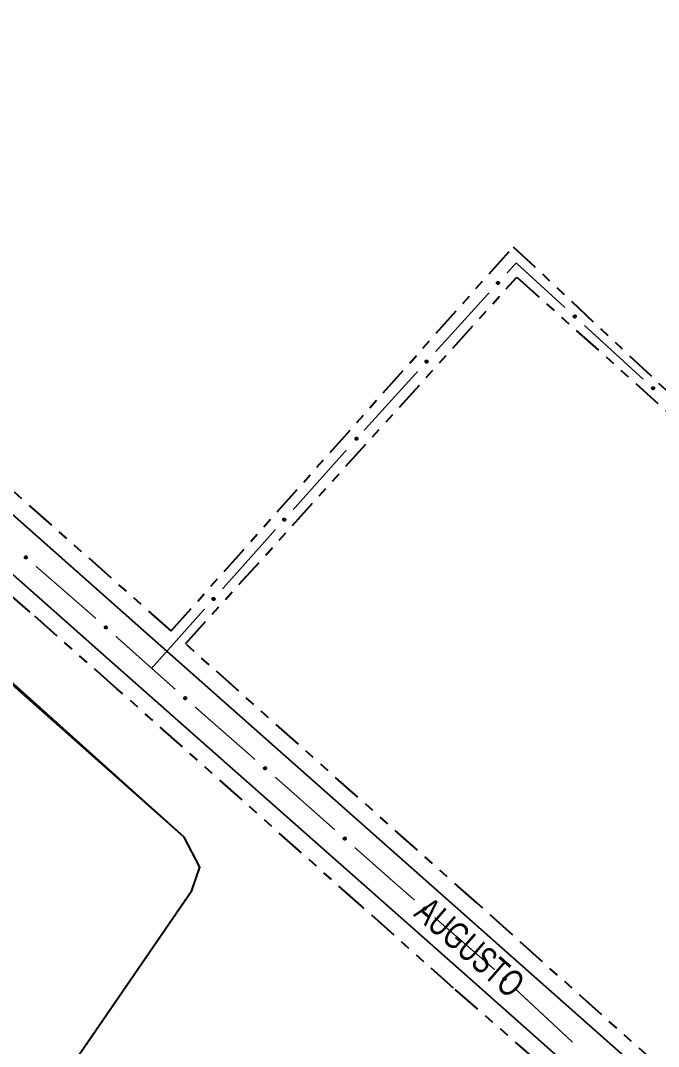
# Model space of a CAD drawing. Extents: x 209193 to 212081, y 4877574 to 4880493.
# Drawn here: x 210715.7 to 210811.7, y 4878373 to 4878527.5 of the extents above; entities that cross this region are included whole.
import ezdxf

# ---------------------------------------------------------------- set-up
doc = ezdxf.new("R2010")
doc.units = 0
doc.header["$LTSCALE"] = 1.5
doc.header["$MEASUREMENT"] = 0
doc.linetypes.add('TRACO_25', pattern=[8, 3, -1, 1, -1, 1, -1])
for name, color, linetype in [('CD_MALHA_LOTES', 7, 'CONTINUOUS'), ('RU-QUADRA', 210, 'CONTINUOUS'), ('SV-EIXO-ROD-ESTR', 7, 'CONTINUOUS'), ('SV-EIXO-RUA-N-PAV', 6, 'CONTINUOUS'), ('SV-FX-DOM-EST', 20, 'CONTINUOUS'), ('SV-ROD-ESTADUAIS', 20, 'CONTINUOUS'), ('SV-RUA-NAO-PAV', 7, 'CONTINUOUS'), ('SV-TXT-ROD-EST', 7, 'CONTINUOUS')]:
    doc.layers.add(name, color=color, linetype=linetype)
doc.styles.add('ARIAL', font='ARIAL.SHX')

msp = doc.modelspace()

# ---------------------------------------------------------------- linework, layer by layer
at = {"layer": 'CD_MALHA_LOTES', "linetype": 'Continuous', "flags": 128}
for points in [[(210661.949273, 4878474.910821), (210655.312067, 4878480.47104), (210652.376601, 4878480.862436), (210649.441136, 4878478.905459), (210579.087813, 4878396.32103), (210577.913627, 4878393.581262), (210579.870604, 4878390.841494), (210675.077534, 4878312.562414), (210679.187186, 4878311.388228), (210684.079629, 4878312.95381), (210741.516903, 4878396.516727)], [(210741.516903, 4878396.516727), (210742.691089, 4878400.039286), (210740.342717, 4878404.540333), (210661.949273, 4878474.910821)]]:
    msp.add_lwpolyline(points, dxfattribs=at)
at = {"layer": 'RU-QUADRA', "linetype": 'Continuous', "flags": 128}
msp.add_lwpolyline([(210661.378695, 4878474.600109), (210655.312067, 4878480.47104), (210652.376601, 4878480.862436), (210649.441136, 4878478.905459), (210579.087813, 4878396.32103), (210577.913627, 4878393.581262), (210579.870604, 4878390.841494), (210675.077534, 4878312.562414), (210679.187186, 4878311.388228), (210684.079629, 4878312.95381), (210741.516903, 4878396.516727), (210742.691089, 4878400.039286), (210740.342717, 4878404.540333)], close=True, dxfattribs=at)
at = {"layer": 'SV-EIXO-ROD-ESTR'}
for points in [[(210716.543867, 4878446.485761), (210716.495129, 4878446.48169), (210716.452408, 4878446.488157), (210716.418329, 4878446.503807), (210716.39182, 4878446.525488), (210716.367199, 4878446.550724), (210716.347989, 4878446.581644), (210716.33427, 4878446.620684), (210716.329843, 4878446.669547), (210716.339344, 4878446.712875), (210716.3529, 4878446.747106), (210716.373916, 4878446.77605), (210716.398832, 4878446.799557), (210716.43161, 4878446.81845), (210716.471309, 4878446.831966), (210716.52055, 4878446.835229), (210716.562389, 4878446.828601), (210716.594955, 4878446.812598), (210716.623918, 4878446.791285), (210716.648746, 4878446.76522), (210716.667428, 4878446.73476), (210716.680965, 4878446.694765), (210716.683542, 4878446.646121), (210716.677407, 4878446.604316), (210716.661866, 4878446.571535), (210716.640241, 4878446.543492), (210716.61523, 4878446.518489), (210716.584953, 4878446.497885), (210716.543867, 4878446.485761)], [(210728.585013, 4878435.95195), (210728.536228, 4878435.94848), (210728.49359, 4878435.955473), (210728.459706, 4878435.971541), (210728.433467, 4878435.993548), (210728.409158, 4878436.019085), (210728.39033, 4878436.050239), (210728.377093, 4878436.089445), (210728.373268, 4878436.138359), (210728.383303, 4878436.181567), (210728.397278, 4878436.215629), (210728.41865, 4878436.244311), (210728.443854, 4878436.26751), (210728.476862, 4878436.285997), (210728.516724, 4878436.299024), (210728.566002, 4878436.301679), (210728.607756, 4878436.294537), (210728.640122, 4878436.278134), (210728.668821, 4878436.256466), (210728.693326, 4878436.230097), (210728.711631, 4878436.199409), (210728.724675, 4878436.15925), (210728.726651, 4878436.110578), (210728.720003, 4878436.068852), (210728.704059, 4878436.036265), (210728.68209, 4878436.00849), (210728.656773, 4878435.983798), (210728.626245, 4878435.963568), (210728.585013, 4878435.95195)], [(210740.523274, 4878425.299348), (210740.474488, 4878425.295878), (210740.43185, 4878425.302871), (210740.397967, 4878425.318939), (210740.371727, 4878425.340946), (210740.347419, 4878425.366483), (210740.328591, 4878425.397637), (210740.315354, 4878425.436843), (210740.311529, 4878425.485757), (210740.321563, 4878425.528965), (210740.335539, 4878425.563027), (210740.356911, 4878425.591709), (210740.382115, 4878425.614908), (210740.415122, 4878425.633395), (210740.454985, 4878425.646422), (210740.504263, 4878425.649077), (210740.546017, 4878425.641935), (210740.578383, 4878425.625532), (210740.607082, 4878425.603864), (210740.631586, 4878425.577495), (210740.649892, 4878425.546807), (210740.662936, 4878425.506648), (210740.664912, 4878425.457976), (210740.658264, 4878425.41625), (210740.64232, 4878425.383663), (210740.620351, 4878425.355888), (210740.595034, 4878425.331196), (210740.564505, 4878425.310966), (210740.523274, 4878425.299348)], [(210752.552466, 4878414.748076), (210752.503714, 4878414.74416), (210752.461014, 4878414.750763), (210752.426985, 4878414.766522), (210752.400546, 4878414.788288), (210752.376005, 4878414.813602), (210752.356894, 4878414.844582), (210752.343299, 4878414.883666), (210752.339027, 4878414.932543), (210752.348667, 4878414.97584), (210752.362331, 4878415.010028), (210752.38344, 4878415.038905), (210752.40843, 4878415.062333), (210752.441268, 4878415.08112), (210752.48101, 4878415.094511), (210752.530261, 4878415.097617), (210752.572079, 4878415.090856), (210752.604593, 4878415.074749), (210752.633489, 4878415.053344), (210752.658233, 4878415.0272), (210752.676818, 4878414.996681), (210752.690228, 4878414.956643), (210752.69265, 4878414.907991), (210752.686383, 4878414.866206), (210752.670737, 4878414.833474), (210752.649023, 4878414.8055), (210752.623933, 4878414.780577), (210752.59359, 4878414.76007), (210752.552466, 4878414.748076)], [(210764.545242, 4878404.157814), (210764.496471, 4878404.154153), (210764.453805, 4878404.160979), (210764.419859, 4878404.176915), (210764.393534, 4878404.198818), (210764.369126, 4878404.22426), (210764.350176, 4878404.25534), (210764.336785, 4878404.294494), (210764.332769, 4878404.343393), (210764.342635, 4878404.386639), (210764.356477, 4878404.420756), (210764.377737, 4878404.449521), (210764.402849, 4878404.472819), (210764.435784, 4878404.491435), (210764.475596, 4878404.504617), (210764.524863, 4878404.507466), (210764.566645, 4878404.500487), (210764.599074, 4878404.484211), (210764.627858, 4878404.462655), (210764.652465, 4878404.436382), (210764.670891, 4878404.405766), (210764.684092, 4878404.365658), (210764.686259, 4878404.316995), (210764.679774, 4878404.275243), (210764.663957, 4878404.242593), (210764.642097, 4878404.214733), (210764.616877, 4878404.189942), (210764.586428, 4878404.169593), (210764.545242, 4878404.157814)], [(210776.564064, 4878393.594915), (210776.515328, 4878393.59081), (210776.472603, 4878393.597249), (210776.438513, 4878393.612875), (210776.41199, 4878393.634539), (210776.387352, 4878393.659758), (210776.368121, 4878393.690665), (210776.354375, 4878393.729696), (210776.349915, 4878393.778556), (210776.359387, 4878393.82189), (210776.372919, 4878393.856131), (210776.393916, 4878393.885088), (210776.418816, 4878393.908613), (210776.451581, 4878393.927527), (210776.491271, 4878393.941071), (210776.54051, 4878393.944367), (210776.582353, 4878393.937767), (210776.614929, 4878393.921787), (210776.643908, 4878393.900493), (210776.668753, 4878393.874445), (210776.687456, 4878393.843998), (210776.70102, 4878393.804012), (210776.703629, 4878393.75537), (210776.697524, 4878393.713561), (210776.682005, 4878393.680769), (210776.660399, 4878393.652711), (210776.635405, 4878393.627692), (210776.605141, 4878393.607067), (210776.564064, 4878393.594915)], [(210788.585083, 4878383.043195), (210788.536236, 4878383.040754), (210788.493754, 4878383.048645), (210788.460217, 4878383.065424), (210788.434448, 4878383.087979), (210788.410683, 4878383.114023), (210788.392516, 4878383.145567), (210788.380109, 4878383.185044), (210788.377316, 4878383.234027), (210788.38826, 4878383.277014), (210788.402951, 4878383.310773), (210788.424923, 4878383.338998), (210788.45061, 4878383.361661), (210788.484, 4878383.379448), (210788.524129, 4878383.391631), (210788.573451, 4878383.393247), (210788.615046, 4878383.385225), (210788.647058, 4878383.368144), (210788.675294, 4878383.345875), (210788.699237, 4878383.318996), (210788.716891, 4878383.287928), (210788.729085, 4878383.247503), (210788.730035, 4878383.198801), (210788.722508, 4878383.157224), (210788.705881, 4878383.12498), (210788.683331, 4878383.097675), (210788.657499, 4878383.073522), (210788.626551, 4878383.05394), (210788.585083, 4878383.043195)]]:
    msp.add_lwpolyline(points, close=True, dxfattribs=at)
for points in [[(210716.584953, 4878446.497885), (210716.329843, 4878446.669547)], [(210716.543867, 4878446.485761), (210716.33427, 4878446.620684)], [(210716.564957, 4878446.493731), (210716.33595, 4878446.644221)], [(210716.596617, 4878446.511399), (210716.337762, 4878446.687869)], [(210716.61523, 4878446.518489), (210716.339344, 4878446.712875)], [(210716.517229, 4878446.484622), (210716.346984, 4878446.596626)], [(210716.495129, 4878446.48169), (210716.347989, 4878446.581644)], [(210716.62416, 4878446.532651), (210716.348704, 4878446.72538)], [(210716.640241, 4878446.543492), (210716.3529, 4878446.747106)], [(210716.47076, 4878446.485271), (210716.364919, 4878446.561116)], [(210716.649378, 4878446.559545), (210716.36645, 4878446.762395)], [(210716.452408, 4878446.488157), (210716.367199, 4878446.550724)], [(210716.661866, 4878446.571535), (210716.373916, 4878446.77605)], [(210716.667524, 4878446.590784), (210716.38898, 4878446.7862)], [(210716.677407, 4878446.604316), (210716.398832, 4878446.799557)], [(210716.679495, 4878446.627399), (210716.419477, 4878446.80669)], [(210716.683542, 4878446.646121), (210716.43161, 4878446.81845)], [(210716.678353, 4878446.67181), (210716.454092, 4878446.823595)], [(210716.680965, 4878446.694765), (210716.471309, 4878446.831966)], [(210716.668481, 4878446.716583), (210716.502086, 4878446.828854)], [(210716.667428, 4878446.73476), (210716.52055, 4878446.835229)], [(210716.654396, 4878446.75236), (210716.546631, 4878446.828072)], [(210716.648746, 4878446.76522), (210716.562389, 4878446.828601)], [(210728.626245, 4878435.963568), (210728.373268, 4878436.138359)], [(210728.585013, 4878435.95195), (210728.377093, 4878436.089445)], [(210728.606199, 4878435.959661), (210728.379063, 4878436.112959)], [(210728.638074, 4878435.976938), (210728.381412, 4878436.156582)], [(210728.656773, 4878435.983798), (210728.383303, 4878436.181567)], [(210728.558362, 4878435.95114), (210728.38951, 4878436.065233)], [(210728.665877, 4878435.997848), (210728.392815, 4878436.193955)], [(210728.68209, 4878436.00849), (210728.397278, 4878436.215629)], [(210728.691424, 4878436.024429), (210728.411016, 4878436.230749)], [(210728.704059, 4878436.036265), (210728.41865, 4878436.244311)], [(210728.709954, 4878436.055443), (210728.433838, 4878436.254275)], [(210728.720003, 4878436.068852), (210728.443854, 4878436.26751)], [(210728.722375, 4878436.091908), (210728.464585, 4878436.274387)], [(210728.726651, 4878436.110578), (210728.476862, 4878436.285997)], [(210728.72178, 4878436.136329), (210728.499405, 4878436.290865)], [(210728.724675, 4878436.15925), (210728.516724, 4878436.299024)], [(210728.71246, 4878436.181221), (210728.547461, 4878436.295533)], [(210728.711631, 4878436.199409), (210728.566002, 4878436.301679)], [(210728.698817, 4878436.217168), (210728.591992, 4878436.294201)], [(210728.693326, 4878436.230097), (210728.607756, 4878436.294537)], [(210728.536228, 4878435.94848), (210728.39033, 4878436.050239)], [(210728.511905, 4878435.952362), (210728.407006, 4878436.029504)], [(210728.49359, 4878435.955473), (210728.409158, 4878436.019085)], [(210740.564505, 4878425.310966), (210740.311529, 4878425.485757)], [(210740.523274, 4878425.299348), (210740.315354, 4878425.436843)], [(210740.544459, 4878425.307059), (210740.317323, 4878425.460357)], [(210740.576335, 4878425.324336), (210740.319673, 4878425.50398)], [(210740.595034, 4878425.331196), (210740.321563, 4878425.528965)], [(210740.496623, 4878425.298538), (210740.327771, 4878425.412631)], [(210740.474488, 4878425.295878), (210740.328591, 4878425.397637)], [(210740.604137, 4878425.345246), (210740.331076, 4878425.541353)], [(210740.620351, 4878425.355888), (210740.335539, 4878425.563027)], [(210740.450165, 4878425.29976), (210740.345267, 4878425.376902)], [(210740.43185, 4878425.302871), (210740.347419, 4878425.366483)], [(210740.629685, 4878425.371827), (210740.349277, 4878425.578147)], [(210740.64232, 4878425.383663), (210740.356911, 4878425.591709)], [(210740.648214, 4878425.402841), (210740.372099, 4878425.601673)], [(210740.658264, 4878425.41625), (210740.382115, 4878425.614908)], [(210740.660636, 4878425.439306), (210740.402846, 4878425.621785)], [(210740.664912, 4878425.457976), (210740.415122, 4878425.633395)], [(210740.66004, 4878425.483727), (210740.437666, 4878425.638263)], [(210740.662936, 4878425.506648), (210740.454985, 4878425.646422)], [(210740.650721, 4878425.528619), (210740.485721, 4878425.642931)], [(210740.649892, 4878425.546807), (210740.504263, 4878425.649077)], [(210740.637078, 4878425.564566), (210740.530253, 4878425.641599)], [(210740.631586, 4878425.577495), (210740.546017, 4878425.641935)], [(210752.59359, 4878414.76007), (210752.339027, 4878414.932543)], [(210752.552466, 4878414.748076), (210752.343299, 4878414.883666)], [(210752.57358, 4878414.755979), (210752.345053, 4878414.907197)], [(210752.605296, 4878414.773547), (210752.347004, 4878414.950839)], [(210752.623933, 4878414.780577), (210752.348667, 4878414.97584)], [(210752.525824, 4878414.747022), (210752.355936, 4878414.859568)], [(210752.503714, 4878414.74416), (210752.356894, 4878414.844582)], [(210752.632907, 4878414.794711), (210752.358066, 4878414.988315)], [(210752.649023, 4878414.8055), (210752.362331, 4878415.010028)], [(210752.479357, 4878414.747819), (210752.373758, 4878414.824001)], [(210752.65821, 4878414.821524), (210752.37593, 4878415.025273)], [(210752.461014, 4878414.750763), (210752.376005, 4878414.813602)], [(210752.670737, 4878414.833474), (210752.38344, 4878415.038905)], [(210752.676456, 4878414.852705), (210752.398536, 4878415.049007)], [(210752.686383, 4878414.866206), (210752.40843, 4878415.062333)], [(210752.688544, 4878414.889282), (210752.429098, 4878415.069399)], [(210752.69265, 4878414.907991), (210752.441268, 4878415.08112)], [(210752.687543, 4878414.933696), (210752.463766, 4878415.086195)], [(210752.690228, 4878414.956643), (210752.48101, 4878415.094511)], [(210752.677813, 4878414.978501), (210752.511777, 4878415.091301)], [(210752.676818, 4878414.996681), (210752.530261, 4878415.097617)], [(210752.663843, 4878415.014322), (210752.556318, 4878415.090376)], [(210752.658233, 4878415.0272), (210752.572079, 4878415.090856)], [(210764.586428, 4878404.169593), (210764.332769, 4878404.343393)], [(210764.545242, 4878404.157814), (210764.336785, 4878404.294494)], [(210764.566397, 4878404.165607), (210764.338663, 4878404.318016)], [(210764.598205, 4878404.183008), (210764.340842, 4878404.361647)], [(210764.616877, 4878404.189942), (210764.342635, 4878404.386639)], [(210764.518595, 4878404.156899), (210764.349297, 4878404.27033)], [(210764.496471, 4878404.154153), (210764.350176, 4878404.25534)], [(210764.625925, 4878404.204028), (210764.352099, 4878404.399065)], [(210764.642097, 4878404.214733), (210764.356477, 4878404.420756)], [(210764.472132, 4878404.157939), (210764.366933, 4878404.234671)], [(210764.453805, 4878404.160979), (210764.369126, 4878404.22426)], [(210764.651368, 4878404.230709), (210764.370156, 4878404.435929)], [(210764.663957, 4878404.242593), (210764.377737, 4878404.449521)], [(210764.669777, 4878404.261794), (210764.392885, 4878404.459545)], [(210764.679774, 4878404.275243), (210764.402849, 4878404.472819)], [(210764.682055, 4878404.298307), (210764.423554, 4878404.479777)], [(210764.686259, 4878404.316995), (210764.435784, 4878404.491435)], [(210764.681286, 4878404.342726), (210764.458309, 4878404.496391)], [(210764.684092, 4878404.365658), (210764.475596, 4878404.504617)], [(210764.671791, 4878404.387581), (210764.506346, 4878404.501247)], [(210764.670891, 4878404.405766), (210764.524863, 4878404.507466)], [(210764.658007, 4878404.423475), (210764.550882, 4878404.50009)], [(210764.652465, 4878404.436382), (210764.566645, 4878404.500487)], [(210776.605141, 4878393.607067), (210776.349915, 4878393.778556)], [(210776.564064, 4878393.594915), (210776.354375, 4878393.729696)], [(210776.585148, 4878393.6029), (210776.356039, 4878393.753233)], [(210776.616796, 4878393.620589), (210776.357821, 4878393.796883)], [(210776.635405, 4878393.627692), (210776.359387, 4878393.82189)], [(210776.537426, 4878393.593758), (210776.367106, 4878393.705647)], [(210776.515328, 4878393.59081), (210776.368121, 4878393.690665)], [(210776.644325, 4878393.641859), (210776.368738, 4878393.834401)], [(210776.660399, 4878393.652711), (210776.372919, 4878393.856131)], [(210776.490957, 4878393.594376), (210776.385065, 4878393.670149)], [(210776.669524, 4878393.66877), (210776.386459, 4878393.871428)], [(210776.472603, 4878393.597249), (210776.387352, 4878393.659758)], [(210776.682005, 4878393.680769), (210776.393916, 4878393.885088)], [(210776.687649, 4878393.700022), (210776.408973, 4878393.895249)], [(210776.697524, 4878393.713561), (210776.418816, 4878393.908613)], [(210776.699596, 4878393.736645), (210776.439456, 4878393.915759)], [(210776.703629, 4878393.75537), (210776.451581, 4878393.927527)], [(210776.698423, 4878393.781055), (210776.474059, 4878393.932688)], [(210776.70102, 4878393.804012), (210776.491271, 4878393.941071)], [(210776.688521, 4878393.825822), (210776.52205, 4878393.93798)], [(210776.687456, 4878393.843998), (210776.54051, 4878393.944367)], [(210776.674412, 4878393.861589), (210776.566595, 4878393.937227)], [(210776.668753, 4878393.874445), (210776.582353, 4878393.937767)], [(210788.626551, 4878383.05394), (210788.377316, 4878383.234027)], [(210788.585083, 4878383.043195), (210788.380109, 4878383.185044)], [(210788.606427, 4878383.050457), (210788.382574, 4878383.208511)], [(210788.638659, 4878383.067057), (210788.385843, 4878383.252074)], [(210788.657499, 4878383.073522), (210788.38826, 4878383.277014)], [(210788.558421, 4878383.042946), (210788.392013, 4878383.160575)], [(210788.536236, 4878383.040754), (210788.392516, 4878383.145567)], [(210788.666897, 4878383.087377), (210788.398031, 4878383.289199)], [(210788.683331, 4878383.097675), (210788.402951, 4878383.310773)], [(210788.512, 4878383.045148), (210788.408751, 4878383.124485)], [(210788.493754, 4878383.048645), (210788.410683, 4878383.114023)], [(210788.692999, 4878383.113414), (210788.417004, 4878383.3256)], [(210788.705881, 4878383.12498), (210788.424923, 4878383.338998)], [(210788.712178, 4878383.14403), (210788.440317, 4878383.34864)], [(210788.722508, 4878383.157224), (210788.45061, 4878383.361661)], [(210788.725366, 4878383.180224), (210788.471482, 4878383.368099)], [(210788.730035, 4878383.198801), (210788.484, 4878383.379448)], [(210788.725707, 4878383.224648), (210788.506641, 4878383.383839)], [(210788.729085, 4878383.247503), (210788.524129, 4878383.391631)], [(210788.717336, 4878383.269727), (210788.554785, 4878383.387493)], [(210788.716891, 4878383.287928), (210788.573451, 4878383.393247)], [(210788.704455, 4878383.305954), (210788.599278, 4878383.385223)], [(210788.699237, 4878383.318996), (210788.615046, 4878383.385225)]]:
    msp.add_lwpolyline(points, dxfattribs=at)
at = {"layer": 'SV-EIXO-ROD-ESTR', "const_width": 0.18}
for points in [[(210726.239446, 4878438.192451), (210718.016335, 4878445.350032)], [(210726.312673, 4878438.12711), (210726.239446, 4878438.192451)], [(210727.058814, 4878437.461322), (210726.312673, 4878438.12711)], [(210735.447645, 4878429.975904), (210730.04338, 4878434.798172)], [(210736.01251, 4878429.471871), (210735.447645, 4878429.975904)], [(210738.997075, 4878426.80872), (210736.01251, 4878429.471871)], [(210751.012545, 4878416.243444), (210741.986247, 4878424.15078)], [(210755.53716, 4878412.279731), (210754.02131, 4878413.607666)], [(210756.274486, 4878411.626973), (210755.53716, 4878412.279731)], [(210763.01315, 4878405.661203), (210756.274486, 4878411.626973)], [(210771.820153, 4878397.864322), (210766.008111, 4878403.009749)], [(210771.999458, 4878397.708465), (210771.820153, 4878397.864322)], [(210775.01838, 4878395.084325), (210771.999458, 4878397.708465)], [(210786.994269, 4878384.674514), (210778.037302, 4878392.460185)], [(210787.091053, 4878384.584415), (210786.994269, 4878384.674514)], [(210798.802019, 4878373.68243), (210790.018795, 4878381.858919)]]:
    msp.add_lwpolyline(points, dxfattribs=at)
at = {"layer": 'SV-EIXO-RUA-N-PAV', "const_width": 0.18}
for points in [[(210788.92722, 4878489.472221), (210790.271861, 4878490.952742)], [(210790.271861, 4878490.952742), (210790.315087, 4878491.000335)], [(210790.315087, 4878491.000335), (210797.642539, 4878484.290141)], [(210778.170092, 4878477.628058), (210786.237938, 4878486.51118)], [(210800.592486, 4878481.588695), (210809.442328, 4878473.484356)], [(210767.412965, 4878465.783894), (210775.480811, 4878474.667017)], [(210756.750454, 4878453.854562), (210764.739007, 4878462.809059)], [(210746.09905, 4878441.915233), (210754.087603, 4878450.86973)], [(210735.447645, 4878429.975904), (210743.436198, 4878438.930401)]]:
    msp.add_lwpolyline(points, dxfattribs=at)
at = {"layer": 'SV-EIXO-RUA-N-PAV'}
for points in [[(210787.404491, 4878487.959349), (210787.40145, 4878488.008163), (210787.408818, 4878488.050738), (210787.425183, 4878488.084479), (210787.447419, 4878488.110524), (210787.473169, 4878488.134607), (210787.504487, 4878488.15316), (210787.543808, 4878488.166052), (210787.592754, 4878488.169447), (210787.635872, 4878488.159033), (210787.66981, 4878488.144758), (210787.698303, 4878488.123136), (210787.721279, 4878488.097729), (210787.739475, 4878488.06456), (210787.752151, 4878488.024584), (210787.754374, 4878487.975285), (210787.746864, 4878487.933595), (210787.730178, 4878487.901375), (210787.708258, 4878487.872868), (210787.681675, 4878487.848596), (210787.650828, 4878487.830561), (210787.610555, 4878487.81787), (210787.561868, 4878487.816322), (210787.520202, 4878487.823337), (210787.487756, 4878487.839566), (210787.460176, 4878487.861778), (210787.435707, 4878487.887311), (210787.415746, 4878487.918017), (210787.404491, 4878487.959349)], [(210799.085894, 4878483.117637), (210799.13472, 4878483.120478), (210799.177264, 4878483.112935), (210799.210938, 4878483.096431), (210799.236891, 4878483.074087), (210799.260868, 4878483.048239), (210799.279292, 4878483.016844), (210799.292022, 4878482.977471), (210799.295216, 4878482.928512), (210799.284624, 4878482.885437), (210799.27021, 4878482.851558), (210799.24847, 4878482.823154), (210799.222969, 4878482.800282), (210799.189725, 4878482.782223), (210799.149698, 4878482.769712), (210799.10039, 4878482.767692), (210799.058732, 4878482.775373), (210799.02658, 4878482.792192), (210798.998163, 4878482.814229), (210798.974001, 4878482.840912), (210798.956093, 4878482.871833), (210798.943569, 4878482.912157), (210798.94222, 4878482.960851), (210798.949407, 4878483.002487), (210798.96577, 4878483.034866), (210798.988095, 4878483.062355), (210799.013729, 4878483.086719), (210799.044516, 4878483.106553), (210799.085894, 4878483.117637)], [(210776.647364, 4878476.115186), (210776.644322, 4878476.163999), (210776.65169, 4878476.206574), (210776.668056, 4878476.240315), (210776.690292, 4878476.26636), (210776.716042, 4878476.290444), (210776.74736, 4878476.308997), (210776.786681, 4878476.321889), (210776.835626, 4878476.325284), (210776.878744, 4878476.31487), (210776.912682, 4878476.300595), (210776.941175, 4878476.278972), (210776.964152, 4878476.253565), (210776.982348, 4878476.220396), (210776.995024, 4878476.180421), (210776.997246, 4878476.131122), (210776.989737, 4878476.089432), (210776.973051, 4878476.057212), (210776.951131, 4878476.028704), (210776.924548, 4878476.004432), (210776.8937, 4878475.986397), (210776.853428, 4878475.973707), (210776.804741, 4878475.972158), (210776.763075, 4878475.979173), (210776.730629, 4878475.995403), (210776.703048, 4878476.017615), (210776.678579, 4878476.043148), (210776.658619, 4878476.073853), (210776.647364, 4878476.115186)], [(210810.885683, 4878472.311852), (210810.934509, 4878472.314693), (210810.977053, 4878472.30715), (210811.010726, 4878472.290646), (210811.03668, 4878472.268303), (210811.060657, 4878472.242454), (210811.079081, 4878472.211059), (210811.091811, 4878472.171686), (210811.095004, 4878472.122727), (210811.084413, 4878472.079652), (210811.069999, 4878472.045773), (210811.048259, 4878472.017369), (210811.022758, 4878471.994498), (210810.989514, 4878471.976438), (210810.949487, 4878471.963927), (210810.900179, 4878471.961907), (210810.85852, 4878471.969588), (210810.826369, 4878471.986407), (210810.797952, 4878472.008444), (210810.77379, 4878472.035127), (210810.755882, 4878472.066048), (210810.743357, 4878472.106372), (210810.742009, 4878472.155066), (210810.749195, 4878472.196703), (210810.765558, 4878472.229081), (210810.787884, 4878472.25657), (210810.813517, 4878472.280934), (210810.844305, 4878472.300768), (210810.885683, 4878472.311852)], [(210766.104794, 4878464.507262), (210766.101753, 4878464.556075), (210766.109121, 4878464.59865), (210766.125486, 4878464.632391), (210766.147722, 4878464.658436), (210766.173472, 4878464.68252), (210766.204791, 4878464.701073), (210766.244112, 4878464.713965), (210766.293057, 4878464.71736), (210766.336175, 4878464.706946), (210766.370113, 4878464.692671), (210766.398606, 4878464.671048), (210766.421582, 4878464.645641), (210766.439779, 4878464.612473), (210766.452455, 4878464.572497), (210766.454677, 4878464.523198), (210766.447168, 4878464.481508), (210766.430481, 4878464.449288), (210766.408562, 4878464.42078), (210766.381978, 4878464.396508), (210766.351131, 4878464.378473), (210766.310858, 4878464.365783), (210766.262171, 4878464.364234), (210766.220505, 4878464.371249), (210766.188059, 4878464.387479), (210766.160479, 4878464.409691), (210766.13601, 4878464.435224), (210766.116049, 4878464.465929), (210766.104794, 4878464.507262)], [(210755.241235, 4878452.328213), (210755.23776, 4878452.376997), (210755.244749, 4878452.419636), (210755.260814, 4878452.453521), (210755.282818, 4878452.479763), (210755.308352, 4878452.504074), (210755.339504, 4878452.522905), (210755.378709, 4878452.536146), (210755.427623, 4878452.539976), (210755.470831, 4878452.529946), (210755.504895, 4878452.515973), (210755.533579, 4878452.494605), (210755.556781, 4878452.469403), (210755.575271, 4878452.436397), (210755.588302, 4878452.396536), (210755.590962, 4878452.347259), (210755.583824, 4878452.305504), (210755.567425, 4878452.273136), (210755.545759, 4878452.244435), (210755.519393, 4878452.219928), (210755.488707, 4878452.201619), (210755.448549, 4878452.188572), (210755.399877, 4878452.18659), (210755.358151, 4878452.193234), (210755.325562, 4878452.209175), (210755.297785, 4878452.231141), (210755.27309, 4878452.256455), (210755.252857, 4878452.286982), (210755.241235, 4878452.328213)], [(210744.589831, 4878440.388883), (210744.586356, 4878440.437668), (210744.593345, 4878440.480307), (210744.609409, 4878440.514192), (210744.631413, 4878440.540434), (210744.656948, 4878440.564745), (210744.6881, 4878440.583576), (210744.727305, 4878440.596817), (210744.776218, 4878440.600647), (210744.819427, 4878440.590617), (210744.85349, 4878440.576644), (210744.882175, 4878440.555275), (210744.905376, 4878440.530074), (210744.923866, 4878440.497068), (210744.936897, 4878440.457207), (210744.939558, 4878440.407929), (210744.93242, 4878440.366174), (210744.91602, 4878440.333807), (210744.894355, 4878440.305106), (210744.867989, 4878440.280599), (210744.837303, 4878440.26229), (210744.797145, 4878440.249242), (210744.748473, 4878440.247261), (210744.706746, 4878440.253905), (210744.674157, 4878440.269845), (210744.646381, 4878440.291811), (210744.621686, 4878440.317126), (210744.601453, 4878440.347653), (210744.589831, 4878440.388883)]]:
    msp.add_lwpolyline(points, close=True, dxfattribs=at)
for points in [[(210787.40145, 4878488.008163), (210787.504487, 4878488.15316)], [(210787.403915, 4878487.986006), (210787.519488, 4878488.153849)], [(210787.404491, 4878487.959349), (210787.543808, 4878488.166052)], [(210787.405545, 4878488.032451), (210787.483607, 4878488.136667)], [(210787.408818, 4878488.050738), (210787.473169, 4878488.134607)], [(210787.412015, 4878487.938096), (210787.567304, 4878488.163876)], [(210787.415746, 4878487.918017), (210787.592754, 4878488.169447)], [(210787.429011, 4878487.90607), (210787.610905, 4878488.161143)], [(210787.435707, 4878487.887311), (210787.635872, 4878488.159033)], [(210787.449677, 4878487.878085), (210787.648176, 4878488.149412)], [(210787.460176, 4878487.861778), (210787.66981, 4878488.144758)], [(210787.476032, 4878487.852305), (210787.684808, 4878488.130889)], [(210787.487756, 4878487.839566), (210787.698303, 4878488.123136)], [(210787.506882, 4878487.833503), (210787.708133, 4878488.107861)], [(210787.520202, 4878487.823337), (210787.721279, 4878488.097729)], [(210787.543236, 4878487.820762), (210787.727974, 4878488.076938)], [(210787.561868, 4878487.816322), (210787.739475, 4878488.06456)], [(210787.587661, 4878487.820967), (210787.744145, 4878488.041975)], [(210787.610555, 4878487.81787), (210787.752151, 4878488.024584)], [(210787.632633, 4878487.829892), (210787.748391, 4878487.99388)], [(210787.650828, 4878487.830561), (210787.754374, 4878487.975285)], [(210787.668699, 4878487.843218), (210787.746668, 4878487.949362)], [(210787.681675, 4878487.848596), (210787.746864, 4878487.933595)], [(210798.94222, 4878482.960851), (210799.189725, 4878482.782223)], [(210798.943569, 4878482.912157), (210799.149698, 4878482.769712)], [(210798.946738, 4878482.979465), (210799.202151, 4878482.793673)], [(210798.946759, 4878482.935039), (210799.167121, 4878482.777646)], [(210798.949407, 4878483.002487), (210799.222969, 4878482.800282)], [(210798.955499, 4878482.890031), (210799.119009, 4878482.773599)], [(210798.956093, 4878482.871833), (210799.10039, 4878482.767692)], [(210798.959628, 4878483.015766), (210799.233155, 4878482.813387)], [(210798.96577, 4878483.034866), (210799.24847, 4878482.823154)], [(210798.968677, 4878482.85391), (210799.074499, 4878482.775505)], [(210798.974001, 4878482.840912), (210799.058732, 4878482.775373)], [(210798.978557, 4878483.046538), (210799.256279, 4878482.836617)], [(210798.988095, 4878483.062355), (210799.27021, 4878482.851558)], [(210799.004445, 4878483.072787), (210799.274953, 4878482.873172)], [(210799.013729, 4878483.086719), (210799.284624, 4878482.885437)], [(210799.032515, 4878483.093337), (210799.286837, 4878482.910395)], [(210799.044516, 4878483.106553), (210799.295216, 4878482.928512)], [(210799.064611, 4878483.110201), (210799.28975, 4878482.953984)], [(210799.085894, 4878483.117637), (210799.292022, 4878482.977471)], [(210799.112553, 4878483.118104), (210799.279919, 4878483.001841)], [(210799.13472, 4878483.120478), (210799.279292, 4878483.016844)], [(210799.158991, 4878483.116283), (210799.262885, 4878483.037793)], [(210799.177264, 4878483.112935), (210799.260868, 4878483.048239)], [(210776.644322, 4878476.163999), (210776.74736, 4878476.308997)], [(210776.646788, 4878476.141842), (210776.76236, 4878476.309685)], [(210776.647364, 4878476.115186), (210776.786681, 4878476.321889)], [(210776.648418, 4878476.188287), (210776.726479, 4878476.292504)], [(210776.65169, 4878476.206574), (210776.716042, 4878476.290444)], [(210776.654888, 4878476.093933), (210776.810177, 4878476.319713)], [(210776.658619, 4878476.073853), (210776.835626, 4878476.325284)], [(210776.671884, 4878476.061907), (210776.853777, 4878476.31698)], [(210776.678579, 4878476.043148), (210776.878744, 4878476.31487)], [(210776.692549, 4878476.033922), (210776.891049, 4878476.305249)], [(210776.703048, 4878476.017615), (210776.912682, 4878476.300595)], [(210776.718905, 4878476.008142), (210776.927681, 4878476.286725)], [(210776.730629, 4878475.995403), (210776.941175, 4878476.278972)], [(210776.749754, 4878475.98934), (210776.951006, 4878476.263697)], [(210776.763075, 4878475.979173), (210776.964152, 4878476.253565)], [(210776.786108, 4878475.976599), (210776.970847, 4878476.232774)], [(210776.804741, 4878475.972158), (210776.982348, 4878476.220396)], [(210776.830533, 4878475.976803), (210776.987018, 4878476.197811)], [(210776.853428, 4878475.973707), (210776.995024, 4878476.180421)], [(210776.875505, 4878475.985728), (210776.991263, 4878476.149716)], [(210776.8937, 4878475.986397), (210776.997246, 4878476.131122)], [(210776.911571, 4878475.999055), (210776.98954, 4878476.105198)], [(210776.924548, 4878476.004432), (210776.989737, 4878476.089432)], [(210810.742009, 4878472.155066), (210810.989514, 4878471.976438)], [(210810.743357, 4878472.106372), (210810.949487, 4878471.963927)], [(210810.746526, 4878472.17368), (210811.001939, 4878471.987888)], [(210810.746548, 4878472.129254), (210810.96691, 4878471.971861)], [(210810.749195, 4878472.196703), (210811.022758, 4878471.994498)], [(210810.755288, 4878472.084246), (210810.918798, 4878471.967814)], [(210810.755882, 4878472.066048), (210810.900179, 4878471.961907)], [(210810.759417, 4878472.209981), (210811.032944, 4878472.007602)], [(210810.765558, 4878472.229081), (210811.048259, 4878472.017369)], [(210810.768466, 4878472.048125), (210810.874288, 4878471.96972)], [(210810.77379, 4878472.035127), (210810.85852, 4878471.969588)], [(210810.778346, 4878472.240753), (210811.056067, 4878472.030832)], [(210810.787884, 4878472.25657), (210811.069999, 4878472.045773)], [(210810.804234, 4878472.267002), (210811.074742, 4878472.067387)], [(210810.813517, 4878472.280934), (210811.084413, 4878472.079652)], [(210810.832304, 4878472.287552), (210811.086626, 4878472.10461)], [(210810.844305, 4878472.300768), (210811.095004, 4878472.122727)], [(210810.864399, 4878472.304416), (210811.089538, 4878472.148199)], [(210810.885683, 4878472.311852), (210811.091811, 4878472.171686)], [(210810.912342, 4878472.312319), (210811.079708, 4878472.196057)], [(210810.934509, 4878472.314693), (210811.079081, 4878472.211059)], [(210810.95878, 4878472.310498), (210811.062674, 4878472.232008)], [(210810.977053, 4878472.30715), (210811.060657, 4878472.242454)], [(210766.101753, 4878464.556075), (210766.204791, 4878464.701073)], [(210766.104218, 4878464.533918), (210766.219791, 4878464.701761)], [(210766.104794, 4878464.507262), (210766.244112, 4878464.713965)], [(210766.105848, 4878464.580364), (210766.18391, 4878464.68458)], [(210766.109121, 4878464.59865), (210766.173472, 4878464.68252)], [(210766.112318, 4878464.486009), (210766.267607, 4878464.711789)], [(210766.116049, 4878464.465929), (210766.293057, 4878464.71736)], [(210766.129314, 4878464.453983), (210766.311208, 4878464.709056)], [(210766.13601, 4878464.435224), (210766.336175, 4878464.706946)], [(210766.14998, 4878464.425998), (210766.348479, 4878464.697325)], [(210766.160479, 4878464.409691), (210766.370113, 4878464.692671)], [(210766.176335, 4878464.400218), (210766.385111, 4878464.678801)], [(210766.188059, 4878464.387479), (210766.398606, 4878464.671048)], [(210766.207185, 4878464.381416), (210766.408436, 4878464.655774)], [(210766.220505, 4878464.371249), (210766.421582, 4878464.645641)], [(210766.243539, 4878464.368675), (210766.428277, 4878464.624851)], [(210766.262171, 4878464.364234), (210766.439779, 4878464.612473)], [(210766.287964, 4878464.36888), (210766.444449, 4878464.589887)], [(210766.310858, 4878464.365783), (210766.452455, 4878464.572497)], [(210766.332936, 4878464.377804), (210766.448694, 4878464.541792)], [(210766.351131, 4878464.378473), (210766.454677, 4878464.523198)], [(210766.369002, 4878464.391131), (210766.446971, 4878464.497274)], [(210766.381978, 4878464.396508), (210766.447168, 4878464.481508)], [(210755.23776, 4878452.376997), (210755.339504, 4878452.522905)], [(210755.240422, 4878452.354863), (210755.354498, 4878452.523727)], [(210755.241235, 4878452.328213), (210755.378709, 4878452.536146)], [(210755.241639, 4878452.401321), (210755.318771, 4878452.506227)], [(210755.244749, 4878452.419636), (210755.308352, 4878452.504074)], [(210755.248948, 4878452.307028), (210755.402224, 4878452.534179)], [(210755.252857, 4878452.286982), (210755.427623, 4878452.539976)], [(210755.266228, 4878452.275154), (210755.445847, 4878452.531834)], [(210755.27309, 4878452.256455), (210755.470831, 4878452.529946)], [(210755.287141, 4878452.247354), (210755.483221, 4878452.520435)], [(210755.297785, 4878452.231141), (210755.504895, 4878452.515973)], [(210755.313725, 4878452.221809), (210755.520016, 4878452.502237)], [(210755.325562, 4878452.209175), (210755.533579, 4878452.494605)], [(210755.34474, 4878452.203282), (210755.543545, 4878452.479418)], [(210755.358151, 4878452.193234), (210755.556781, 4878452.469403)], [(210755.381206, 4878452.190865), (210755.56366, 4878452.448673)], [(210755.399877, 4878452.18659), (210755.575271, 4878452.436397)], [(210755.425628, 4878452.191464), (210755.580142, 4878452.413854)], [(210755.448549, 4878452.188572), (210755.588302, 4878452.396536)], [(210755.470518, 4878452.200789), (210755.584814, 4878452.365799)], [(210755.488707, 4878452.201619), (210755.590962, 4878452.347259)], [(210755.506465, 4878452.214435), (210755.583487, 4878452.321268)], [(210755.519393, 4878452.219928), (210755.583824, 4878452.305504)], [(210744.586356, 4878440.437668), (210744.6881, 4878440.583576)], [(210744.589018, 4878440.415534), (210744.703094, 4878440.584397)], [(210744.589831, 4878440.388883), (210744.727305, 4878440.596817)], [(210744.590235, 4878440.461992), (210744.667367, 4878440.566898)], [(210744.593345, 4878440.480307), (210744.656948, 4878440.564745)], [(210744.597543, 4878440.367698), (210744.750819, 4878440.59485)], [(210744.601453, 4878440.347653), (210744.776218, 4878440.600647)], [(210744.614823, 4878440.335825), (210744.794442, 4878440.592505)], [(210744.621686, 4878440.317126), (210744.819427, 4878440.590617)], [(210744.635737, 4878440.308024), (210744.831816, 4878440.581105)], [(210744.646381, 4878440.291811), (210744.85349, 4878440.576644)], [(210744.662321, 4878440.28248), (210744.868612, 4878440.562908)], [(210744.674157, 4878440.269845), (210744.882175, 4878440.555275)], [(210744.693336, 4878440.263953), (210744.892141, 4878440.540089)], [(210744.706746, 4878440.253905), (210744.905376, 4878440.530074)], [(210744.729802, 4878440.251535), (210744.912256, 4878440.509343)], [(210744.748473, 4878440.247261), (210744.923866, 4878440.497068)], [(210744.774224, 4878440.252135), (210744.928737, 4878440.474525)], [(210744.797145, 4878440.249242), (210744.936897, 4878440.457207)], [(210744.819114, 4878440.261459), (210744.93341, 4878440.42647)], [(210744.837303, 4878440.26229), (210744.939558, 4878440.407929)], [(210744.85506, 4878440.275106), (210744.932083, 4878440.381939)], [(210744.867989, 4878440.280599), (210744.93242, 4878440.366174)]]:
    msp.add_lwpolyline(points, dxfattribs=at)
at = {"layer": 'SV-FX-DOM-EST', "linetype": 'TRACO_25'}
for points in [[(211028.486086, 4878080.897306, 12.355202), (211009.982548, 4878124.599964, 12.355202), (210996.174033, 4878156.711011, 12.345365), (210980.245565, 4878187.651998, 12.709364), (210958.477345, 4878219.292959, 12.72904), (210919.290053, 4878259.454079, 13.083201), (210898.774286, 4878277.738776, 13.083201), (210895.564754, 4878280.599274, 13.083201), (210829.78, 4878339.23, 13.417687), (210780.89, 4878381.82, 13.604163), (210766.976178, 4878394.201269, 13.604163), (210730.23, 4878426.9, 14.016139), (210717.152215, 4878438.406456, 14.016139), (210622.7, 4878521.51, 15.230939), (210531.783322, 4878602.204012, 12.991482)], [(210738.382958, 4878435.597372, 13.963322), (210659.635674, 4878505.285196, 13.963322)], [(210986.394458, 4878200.307008, 12.768391), (210966.147285, 4878227.323318, 12.994661), (210926.480034, 4878268.264462, 13.338985), (210838.96, 4878345.76, 13.398012), (210789.75, 4878389.86, 13.741488), (210784.419072, 4878394.606674, 13.963322), (210740.54279, 4878433.674251, 13.963322)]]:
    msp.add_polyline3d(points, dxfattribs=at)
at = {"layer": 'SV-ROD-ESTADUAIS', "linetype": 'Continuous'}
for points in [[(210977.638178, 4878207.088424, 12.807742), (210964.657284, 4878225.343233, 13.220931), (210924.500065, 4878266.714388, 13.161904), (210836.82, 4878344.79, 13.678107), (210788.21, 4878387.86, 13.963322), (210780.689546, 4878394.519993, 14.090083), (210733.41, 4878436.39, 14.090083), (210628.37, 4878529.46, 15.505589), (210529.57, 4878617.02, 13.297822), (210513.753954, 4878631.009833, 13.297822), (210510.470445, 4878633.768298, 13.297822), (210460.57, 4878678.06, 12.273165), (210434.292421, 4878701.335698, 12.230911)], [(211100.78998, 4877916.427847, 6.826342), (211088.952449, 4877944.445363, 6.826342), (211087.115851, 4877948.547669, 6.826342), (211045.498875, 4878046.957449, 11.804284), (211012.342478, 4878125.340011, 12.650337), (210998.064006, 4878158.281085, 12.620824), (210982.125531, 4878188.942061, 12.679851), (210959.547372, 4878221.593052, 13.004499), (210920.21008, 4878261.574164, 13.171742), (210831.69, 4878340.34, 13.678107), (210783.44, 4878383.16, 13.847123), (210770.842606, 4878394.291132, 13.847123), (210730.86, 4878429.62, 14.1429), (210623.98, 4878524.27, 15.421082), (210525.6, 4878611.44, 13.128807), (210509.12559, 4878625.984271, 13.128807), (210506.147781, 4878628.586299, 13.128807), (210456.95, 4878672.3, 12.104149), (210434.29214, 4878692.384671, 12.104149)]]:
    msp.add_polyline3d(points, dxfattribs=at)
at = {"layer": 'SV-RUA-NAO-PAV', "linetype": 'TRACO_25'}
for points in [[(210738.382958, 4878435.597372, 12.811902), (210789.882457, 4878493.447343, 11.554848), (210816.822761, 4878468.156446, 11.554848), (210862.998925, 4878426.898079, 12.188657)], [(210740.54279, 4878433.674251, 12.811902), (210790.432259, 4878488.865659, 11.554848), (210861.407681, 4878425.188188, 12.188657)]]:
    msp.add_polyline3d(points, dxfattribs=at)

# ---------------------------------------------------------------- texts
at = {"layer": 'SV-TXT-ROD-EST', "style": 'ARIAL', "width": 0.7}
msp.add_text('AUGUSTO', height=4, rotation=319, dxfattribs=at).set_placement((210774.739699, 4878392.820941))

doc.saveas('drawing.dxf')
